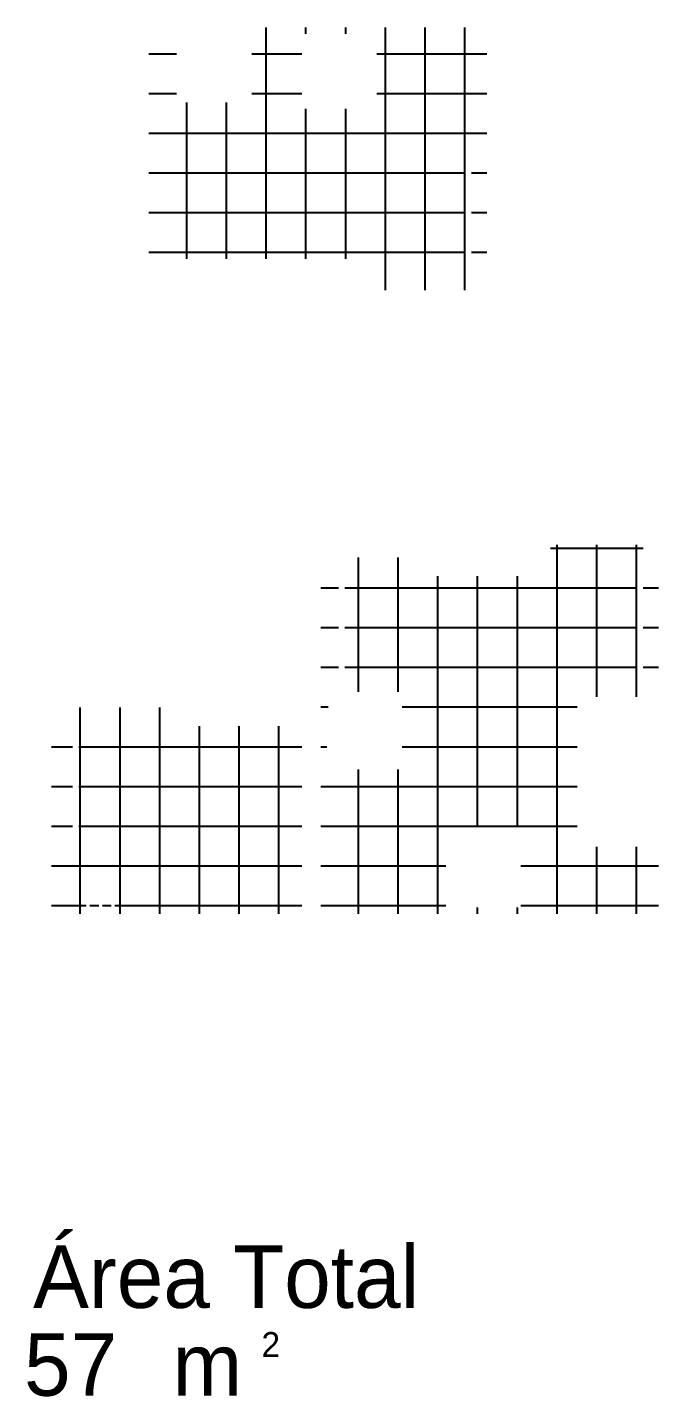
# Model space of a CAD drawing. Extents: x 0 to 26.8, y -7.8 to 11.8.
# Drawn here: x 10.82 to 15.87, y 0.84 to 11.79 of the extents above; entities that cross this region are included whole.
import ezdxf

# ---------------------------------------------------------------- set-up
doc = ezdxf.new("R2010")
doc.units = 0
doc.layers.add('HACHURA', color=1, linetype='CONTINUOUS')
doc.styles.add('PADRÃO', font='', dxfattribs={"height": 0.2})
doc.styles.get('PADRÃO').set_extended_font_data('AvantGarde Bk BT')

# ---------------------------------------------------------------- blocks, each defined once
blk = doc.blocks.new('AREA')
at = {"layer": 'HACHURA', "ltscale": 0.1, "style": 'PADRÃO'}
for s, p in [('Área Total', (-2.498, 0.433)), ('m', (-1.384, -0.269))]:
    blk.add_text(s, height=0.5, dxfattribs=at).set_placement(p)
at = {"layer": 'HACHURA', "ltscale": 0.015, "style": 'PADRÃO'}
blk.add_text('2', height=0.2, dxfattribs=at).set_placement((-0.673, 0.04))
blk.add_attdef('100', (-2.57, -0.269), '', height=0.5, dxfattribs=at)

msp = doc.modelspace()

# ---------------------------------------------------------------- hatches: boundary and pattern name
at = {"layer": 'HACHURA', "ltscale": 0.015}
h = msp.add_hatch(dxfattribs=at)
h.set_pattern_fill('NET', color=256, scale=0.1, style=0)
h.set_pattern_definition([(0, (-132.6835, -141.77696), (0, 0.3175), []), (90, (-132.6835, -141.77696), (-0.3175, 2e-17), [])])
h.paths.add_polyline_path([(14.321, 10.736, 0.45807), (13.631, 9.936), (13.631, 9.686), (14.371, 9.686), (14.371, 9.936), (14.321, 9.936)])
h.paths.add_polyline_path([(14.321, 10.736), (14.371, 10.736), (14.371, 9.936), (14.401, 9.936), (14.495, 9.936), (14.495, 11.786), (13.316, 11.786), (12.616, 11.786), (12.616, 11.186), (12.016, 11.186), (12.016, 11.786), (11.795, 11.786), (11.795, 9.936), (13.601, 9.936), (13.631, 9.936, -0.45807)])
h.paths.add_polyline_path([(13.616, 11.136), (13.016, 11.136), (13.016, 11.736), (13.616, 11.736)], flags=16)
h.paths.add_polyline_path([(14.15, 10.894), (14.15, 11.536), (14.458, 11.536), (14.458, 10.894)], flags=24)
h.paths.add_polyline_path([(12.045, 10.379), (12.723, 10.379), (12.723, 10.071), (12.045, 10.071)], flags=24)
h.paths.add_polyline_path([(12.31, 10.509), (13.451, 10.509), (13.451, 10.815), (12.31, 10.815)], flags=24)
h = msp.add_hatch(dxfattribs=at)
h.set_pattern_fill('NET', color=256, scale=0.1, style=0)
h.set_pattern_definition([(0, (-131.3114, -140.96722), (0, 0.3175), []), (90, (-131.3114, -140.96722), (-0.3175, 2e-17), [])])
h.paths.add_polyline_path([(11.925, 6.199), (11.925, 6.349), (11.185, 6.349), (11.185, 6.199), (11.235, 6.199), (11.235, 5.399, 0.45807)])
h.paths.add_polyline_path([(13.017, 6.199), (11.955, 6.199), (11.925, 6.199, -0.45807), (11.235, 5.399), (11.185, 5.399), (11.185, 6.199), (11.155, 6.199), (11.017, 6.199), (11.017, 4.699), (11.241, 4.699), (11.666, 4.699), (12.241, 4.699), (13.017, 4.699)])
h.paths.add_polyline_path([(11.448, 4.849, -1.000001), (11.368, 4.849, -1.000001)], flags=16)
h.paths.add_polyline_path([(11.428, 4.849, -1), (11.388, 4.849, -1)], flags=0)
h.paths.add_polyline_path([(11.523, 4.764, -1.000001), (11.493, 4.764, -1.000001)], flags=16)
h.paths.add_polyline_path([(11.423, 4.764, -1.000001), (11.393, 4.764, -1.000001)], flags=16)
h.paths.add_polyline_path([(11.323, 4.764, -1.000001), (11.293, 4.764, -1.000001)], flags=16)
h.paths.add_polyline_path([(14.049, 7.399), (14.049, 7.549), (13.309, 7.549), (13.309, 7.399), (13.359, 7.399), (13.359, 6.599, 0.45807)])
h.paths.add_polyline_path([(15.693, 7.399), (15.743, 7.399), (15.743, 7.649), (15.003, 7.649), (15.003, 7.399, 0.45807), (15.693, 6.599)])
h.paths.add_polyline_path([(15.867, 6.727), (15.867, 7.399), (15.773, 7.399), (15.743, 7.399), (15.743, 6.599), (15.693, 6.599, -0.45807), (15.003, 7.399), (14.973, 7.399), (14.079, 7.399), (14.049, 7.399, -0.45807), (13.359, 6.599), (13.309, 6.599), (13.309, 7.399), (13.279, 7.399), (13.167, 7.399), (13.167, 4.699), (15.867, 4.699), (15.867, 5.234), (15.217, 5.234), (15.217, 6.434), (15.867, 6.434)])
h.paths.add_polyline_path([(13.817, 6.473), (13.817, 5.853), (13.767, 5.853), (13.767, 5.883), (13.737, 5.883), (13.737, 5.853), (13.317, 5.853), (13.317, 5.883), (13.217, 5.983), (13.217, 6.343), (13.317, 6.443), (13.317, 6.473), (13.737, 6.473), (13.737, 6.443), (13.767, 6.443), (13.767, 6.473)], flags=16)
h.paths.add_polyline_path([(14.766, 5.399), (14.766, 4.749), (14.166, 4.749), (14.166, 5.399)], flags=16)
h.paths.add_polyline_path([(11.891, 5.357), (12.604, 5.357), (12.604, 5.668), (11.891, 5.668)], flags=24)
h.paths.add_polyline_path([(12.614, 4.949), (12.614, 5.592), (12.922, 5.592), (12.922, 4.949)], flags=24)
h.paths.add_polyline_path([(12.089, 6.174), (12.767, 6.174), (12.767, 5.866), (12.089, 5.866)], flags=24)
h.paths.add_polyline_path([(13.985, 5.831), (15.104, 5.831), (15.104, 6.144), (13.985, 6.144)], flags=24)
h.paths.add_polyline_path([(13.417, 5.154), (14.095, 5.154), (14.095, 4.846), (13.417, 4.846)], flags=24)
h.paths.add_polyline_path([(14.428, 6.471), (14.428, 7.149), (14.736, 7.149), (14.736, 6.471)], flags=24)

# ---------------------------------------------------------------- block references
msp.add_blockref('AREA', (13.367, 1.115), dxfattribs=at).add_auto_attribs({'100': '57'})

doc.saveas('drawing.dxf')
